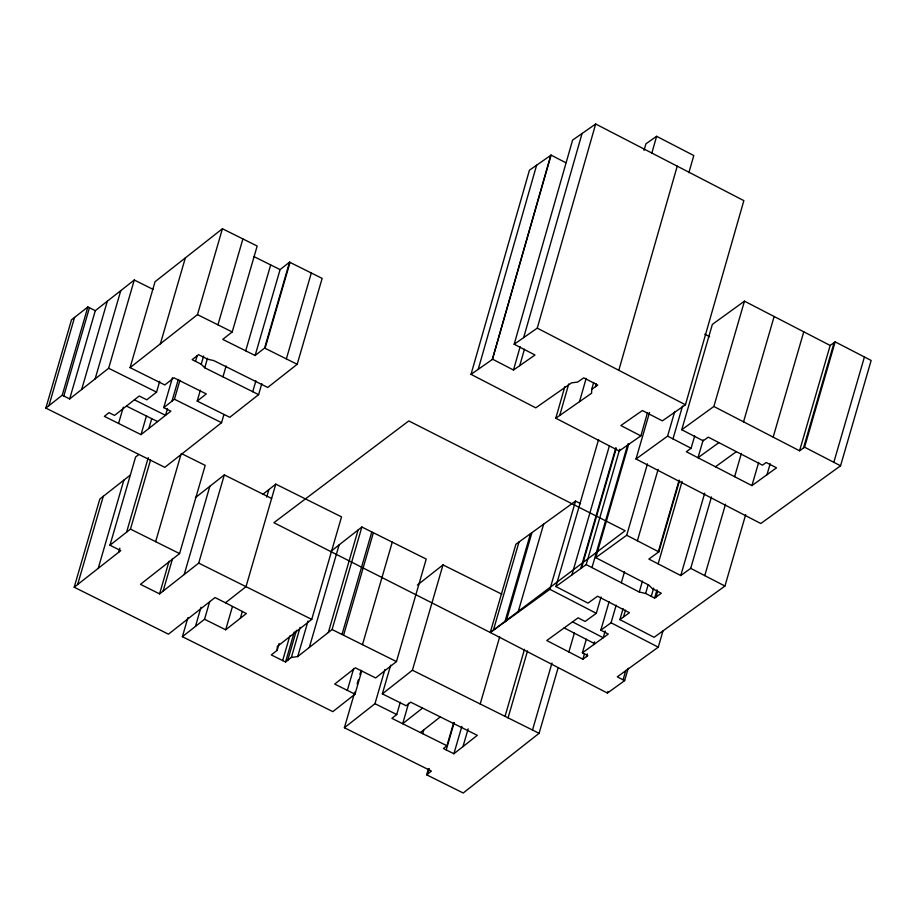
<?xml version="1.0" encoding="UTF-8"?>
<svg xmlns="http://www.w3.org/2000/svg" width="917" height="917" viewBox="0 0 917 917"><rect width="100%" height="100%" fill="white"/><g stroke="black" fill="none" stroke-linecap="round" stroke-linejoin="round"><path stroke-width="1.38" d="M593.689 382.458L591.729 389.312L591.603 393.233L555.805 418.198L619.204 450.981L640.857 435.873L647.517 412.581M361.745 670.946L354.994 694.192L334.694 684.082L355.36 667.828L375.649 677.938L396.453 661.581L426.233 559.061L361.871 527.011L332.08 629.532L297.704 656.572L291.365 657.455L285.554 662.017L271.306 654.933L277.117 650.359L277.358 646.428L311.734 619.399L341.525 516.879L275.788 484.142L262.606 494.515M591.729 389.312L597.781 385.094L583.751 377.838L577.699 382.057L571.555 382.859L535.757 407.836L471.017 374.354L529.43 170.218L551.083 155.111L565.778 162.71M478.215 369.333L536.628 165.198M471.017 374.354L492.36 359.464L550.773 155.317M492.36 359.464L551.083 155.111M492.67 359.246L513.486 370.021L535.001 355.005L514.173 344.242L572.598 140.095L595.672 124.001L743.859 200.628L685.446 404.764L662.372 420.869L642.381 410.529L620.866 425.545L640.857 435.873M513.486 370.021L520.157 346.729M523.653 337.628L582.066 133.481M519.733 365.654L524.444 349.217M514.173 344.242L537.259 328.137L595.672 124.001M555.805 418.198L564.826 386.687M559.714 415.47L568.735 383.959M644.043 150.388L645.935 143.786L656.629 136.312L693.791 155.535L688.873 172.717M579.498 401.669L586.169 378.377M651.712 153.494L656.629 136.312M595.534 386.653L596.314 383.914M618.803 370.308L677.227 166.172M223.92 414.553L221.559 422.691L164.808 467.326L45.85 408.088L71.492 319.838L87.86 306.966L95.299 310.668L134.283 280.017L153.196 289.44M48.91 405.681L74.552 317.431M45.85 408.088L62.218 395.216L87.86 306.966M63.8 396.006L89.442 307.757M62.218 395.216L69.658 398.929L95.299 310.668M81.67 389.473L107.312 301.223M95.139 378.881L120.78 290.632M69.658 398.929L108.642 368.267L134.283 280.017M258.628 394.631L229.789 417.304L197.201 401.073L206.291 393.92L173.909 377.793L164.808 384.945L130.076 367.637L155.03 281.737L222.43 228.734L257.173 246.031L232.207 331.943L222.739 339.382L255.121 355.509L264.6 348.059L289.554 262.159L322.142 278.39L297.188 364.301L267.741 387.455L213.856 360.622L207.62 359.189L198.519 354.65L192.134 359.67L201.236 364.209L204.743 367.786L258.628 394.631L261.792 383.719M118.568 423.436L123.291 407.148M275.788 484.142L246.008 586.662L225.502 602.778L215.014 597.563L168.453 634.174L74.197 587.235L99.815 499.054L130.306 475.075M77.658 584.519L103.277 496.326M160.383 343.806L185.337 257.906M98.234 568.334L123.852 480.153M159.707 381.266L156.555 392.132L146.8 399.801L139.224 396.018L114.556 415.412L109.031 412.661L104.343 416.352L141.023 434.624L146.537 415.607M74.197 587.235L120.757 550.624L109.96 545.237L135.578 457.056L138.914 454.431M148.886 428.434L151.649 418.931M118.671 552.252L119.852 548.183M126.603 532.147L148.245 457.675M141.023 434.624L170.849 411.16L163.753 407.629L172.43 377.758M109.96 545.237L130.466 529.12L150.503 460.139M167.513 408.546L165.541 415.332L134.386 399.812M171.995 401.153L178.299 379.432M130.076 367.637L197.476 314.634L222.43 228.734M163.753 407.629L174.436 399.227L179.961 380.223M195.516 361.355L197.098 355.899M201.236 364.209L203.62 356.025M204.743 367.786L207.517 358.249M217.948 324.836L242.902 238.924M155.638 541.66L180.867 454.821M197.201 401.073L200.365 390.161M181.257 453.468L205.202 465.389L179.572 553.581L140.45 584.347L159.581 593.872L169.037 561.307M222.957 376.864L226.121 365.952M163.111 591.098L172.568 558.533M245.71 350.821L270.675 264.921M184.214 574.489L209.844 486.308M255.121 355.509L280.086 269.609L289.554 262.159M159.581 593.872L198.702 563.107L224.321 474.914L271.627 498.47M297.188 364.301L265.059 348.288L290.013 262.388M252.737 391.697L255.912 380.784M354.994 694.192L332.825 711.626L182.38 636.696L187.939 617.565M195.447 626.426L201.006 607.283M182.38 636.696L204.548 619.262L209.706 601.495M286.356 358.902L311.31 273.002M204.548 619.262L225.685 629.796L232.437 606.55M266.698 497.06L268.876 489.575M240.346 618.264L242.329 611.433M277.117 650.359L279.1 643.528M282.654 660.584L289.818 635.917M285.554 662.017L294.288 631.951M287.709 660.32L296.443 630.254M291.365 657.455L300.1 627.377M297.704 656.572L308.032 621.027M309.327 647.425L339.107 544.916M328.332 632.478L358.111 529.969M342.007 634.472L371.786 531.952M343.588 635.252L373.368 532.743M347.325 690.375L353.675 668.504M362.479 644.662L392.258 542.142M558.166 667.656L539.093 733.313L463.2 792.999L426.657 774.808L431.414 771.071L344.402 727.743L354.73 692.175M357.114 683.967L358.306 679.864M359.9 674.396L361.092 670.293M344.402 727.743L374.973 703.694L384.899 669.502M453.697 722.504L446.946 745.762L443.415 748.536L453.892 753.751L477.298 735.342L410.713 702.181L406.185 705.746L382.343 693.871L390.688 665.146M446.946 745.762L391.891 718.343L396.729 714.538L400.305 702.227M382.343 693.871L412.409 670.224L443.003 564.895L501.84 594.205M408.638 703.19L402.678 723.708L422.554 708.073M422.691 733.68L423.883 729.577M426.657 774.808L428.388 768.859M427.666 774.017L429.259 768.538M446.224 749.934L454.179 722.573M453.892 753.751L461.847 726.39M628.237 668.229L624.626 680.632L607.432 693.08L490.263 632.489L515.904 544.24L575.544 501.072L580.553 503.662M493.369 630.243L519.011 541.993M462.97 746.61L468.14 728.832M480.199 703.981L499.662 636.96M504.866 621.921L530.507 533.671M506.299 620.878L531.94 532.628M517.99 612.418L543.632 524.169M505.026 716.349L524.501 649.328M508.064 717.862L527.539 650.841M490.263 632.489L625.153 530.725L408.799 420.926L273.896 522.69L490.263 632.489L549.902 589.322L575.544 501.072M745.681 514.62L724.934 586.055L654.108 637.315L619.892 619.628L629.44 612.705L597.54 596.21L587.992 603.134L555.885 586.536L598.583 439.552M571.876 574.948L609.392 445.834M532.502 730.024L551.977 663.002M555.885 586.536L580.77 568.517L615.892 447.634M581.516 567.978L616.235 448.47M580.77 568.517L586.181 564.597L619.709 449.215M591.981 567.589L627.893 443.966M586.181 564.597L639.264 592.038L645.625 593.459L654.589 598.102L661.295 593.253L652.331 588.611L648.835 585.103L595.763 557.662L628.89 443.656M568.872 651.964L574.397 632.948M694.673 435.965L691.097 448.264L686.34 451.714L751.917 485.62L776.516 467.819L766.199 462.489L762.486 465.171L708.268 437.134L703.179 440.813L681.744 429.729L713.862 406.472L799.567 450.786L830.172 345.468L835.158 341.858L871.15 360.461L840.557 465.79L760.801 523.515L636.008 458.993L649.523 412.49M601.048 597.024L596.314 613.324L585.092 621.451L578.1 617.829L546.761 640.524L582.891 659.208L587.82 655.632L582.375 652.824L586.318 639.241M582.891 659.208L584.461 653.775M586.502 656.595L587.281 653.878M593.792 644.559L594.583 641.843M595.763 557.662L626.701 535.264L647.448 463.853M582.375 652.824L608.292 634.06L600.818 630.197L609.106 601.69M605.186 630.953L603.214 637.739L572.529 621.864M621.325 582.765L624.511 571.772M600.818 630.197L611.066 622.781L616.19 605.128M637.384 540.778L658.131 469.366M636.008 458.993L667.599 436.125L674.752 411.504M619.892 619.628L623.079 608.636M672.975 438.899L682.523 406.082M623.491 617.015L625.497 610.149M681.744 429.729L712.349 324.4L744.466 301.154L830.172 345.468M607.432 693.08L607.879 691.51M639.264 592.038L642.45 581.046M645.625 593.459L648.021 585.218M658.36 551.633L679.107 480.221M711.466 496.934L690.707 568.357L680.758 575.555L648.858 559.072L658.819 551.862L679.566 480.439M623.067 679.818L625.83 670.316M658.131 563.863L682.076 481.448M651.265 596.382L653.661 588.141M654.589 598.102L656.985 589.86M655.953 597.116L657.558 591.614M703.167 439.965L697.997 457.743L718.882 442.624M713.862 406.472L744.466 301.154M624.626 680.632L617.301 676.838L658.257 647.184L662.991 630.896M680.758 575.555L704.703 493.14M743.538 421.82L774.143 316.503M704.76 575.624L725.519 504.201M734.62 476.68L741.372 453.422M751.917 485.62L758.68 462.374M773.157 437.134L803.762 331.816M766.979 474.731L770.154 463.784M803.498 447.943L834.103 342.626M799.567 450.786L804.564 447.175L835.158 341.858M833.828 462.306L864.422 356.988M195.39 497.667L224.321 474.914M225.685 629.796L246.352 613.542L225.502 602.778M330.659 551.553L361.871 527.011M417.395 585.046L443.003 564.895M420.41 732.545L440.286 716.911M715.466 466.776L736.362 451.657M254.078 256.657L280.086 269.609M197.476 314.634L232.207 331.943M174.436 399.227L221.559 422.691M108.642 368.267L156.555 392.132M126.443 406.071L157.598 421.579M130.466 529.12L179.572 553.581M198.702 563.107L311.734 619.399M332.08 629.532L396.453 661.581M412.409 670.224L539.093 733.313M374.973 703.694L396.729 714.538M704.783 334.212L709.62 336.699M804.564 447.175L840.557 465.79M537.259 328.137L685.446 404.764M667.599 436.125L691.097 448.264M626.701 535.264L658.819 551.862M690.707 568.357L724.934 586.055M549.902 589.322L596.314 613.324M611.066 622.781L658.257 647.184M564.173 627.916L594.869 643.78"/></g></svg>
